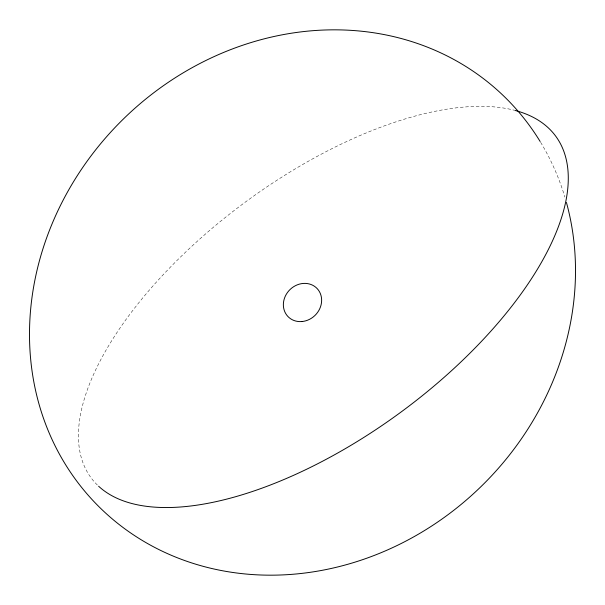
<?xml version="1.0" encoding="UTF-8"?>
<svg xmlns="http://www.w3.org/2000/svg" width="605" height="605" viewBox="0 0 605 605"><rect width="100%" height="100%" fill="white"/><g stroke="black" fill="none" stroke-linecap="round" stroke-linejoin="round"><path stroke-width="0.45" stroke-dasharray="3.02 2.27" d="M540.628 142.296A288.328 256.429 -44.7 0 1 564.881 197.086M97.329 485.006A288.328 130.703 -36.3 0 1 198.206 240.457A288.328 130.703 -36.3 0 1 514.053 110.163"/><path stroke-width="0.91" d="M566.424 202.456A288.328 256.429 -44.7 0 1 253.737 574.644A288.328 256.429 -44.7 0 1 79.966 171.563A288.328 256.429 -44.7 0 1 540.136 141.494M514.863 110.375A288.328 130.703 -36.3 0 1 449.311 372.71A288.328 130.703 -36.3 0 1 98.6 486.223M301.842 321.55A20.215 17.976 -44.7 0 0 319.395 291.61A20.215 17.976 -44.7 0 0 286.263 294.34A20.215 17.976 -44.7 0 0 301.842 321.55"/></g></svg>
